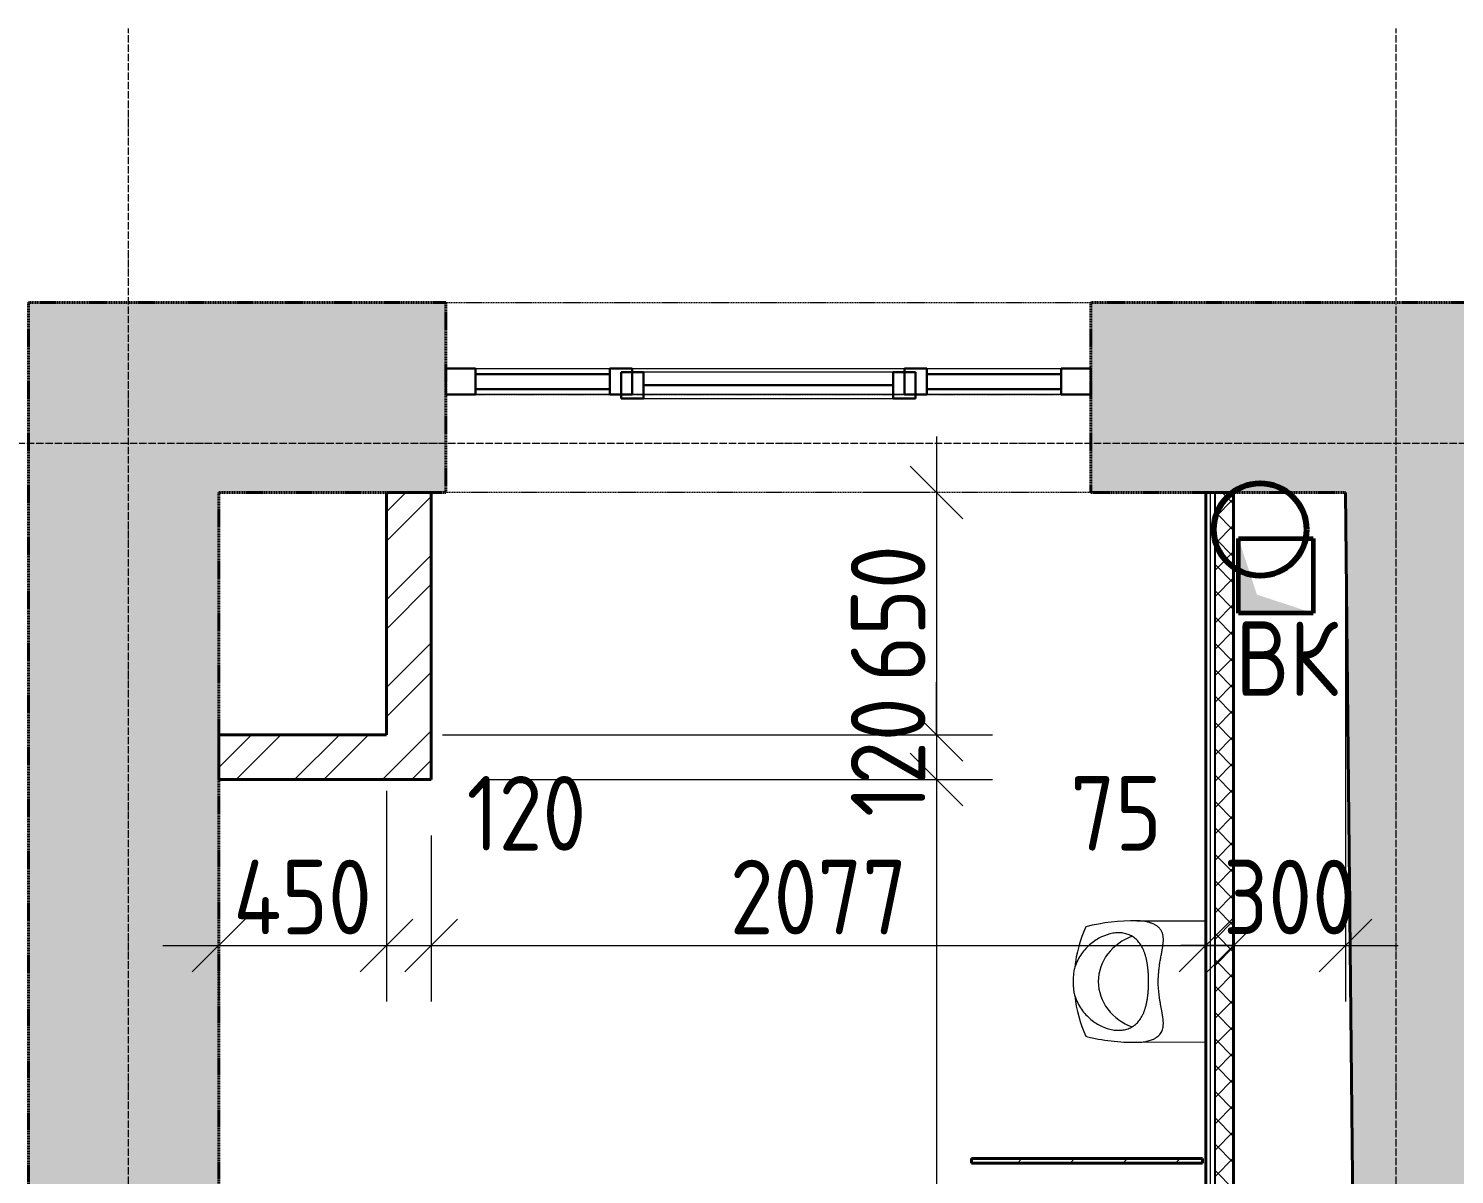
# Model space of a CAD drawing. Header units: millimetres. Extents: x -11886 to 379896, y -8130 to 47743.
# Drawn here: x 361496 to 365320, y 18744 to 21819 of the extents above; entities that cross this region are included whole.
import ezdxf

# ---------------------------------------------------------------- set-up
doc = ezdxf.new("R2010")
doc.units = ezdxf.units.MM
for name, pattern in [('ADSK_Линия сетки', [25, 20, -2.5, 0, -2.5]), ('ADSK_Сверху', [4.5, 3, -1.5]), ('ADSK_Снесено', [4.5, 3, -1.5])]:
    doc.linetypes.add(name, pattern=pattern)
for name, color, linetype, lineweight, true_color in [('_ Окна', 5, 'Continuous', 30, 0x0000ff), ('Витраж', 5, 'Continuous', 18, 0x0000ff), ('Линии', 7, 'Continuous', 9, 0x00a600), ('Окна', 5, 'Continuous', 18, 0x0000ff), ('Панели витража', 5, 'Continuous', 18, 0x0000ff), ('планы со стояками отопление_dwg', 7, 'Continuous', 9, 0x767676), ('Сантехника', 5, 'Continuous', 18, 0x0000ff), ('Стены внутренние', 5, 'Continuous', 18, 0x0000ff), ('Стены наружные', 1, 'ADSK_Снесено', 18, 0xff0000), ('Стены штриховка', 5, 'Continuous', 18, 0x0000ff)]:
    doc.layers.add(name, color=color, linetype=linetype, lineweight=lineweight, true_color=true_color)
for name, color, linetype, lineweight in [('Аннотация', 7, 'Continuous', 9), ('Оси', 7, 'Continuous', 9), ('Размеры', 7, 'Continuous', 9), ('стояки', 7, 'Continuous', 9), ('Узлы', 7, 'Continuous', 18)]:
    doc.layers.add(name, color=color, linetype=linetype, lineweight=lineweight)
doc.styles.add('GOST Common_1', font='GOST_Common.ttf', dxfattribs={"width": 0.9, "height": 200})
doc.dimstyles.new('ADSK_Основной_2_мм_Округление_до_1_мм', dxfattribs={"dimscale": 304.8, "dimtxt": 201.142999, "dimasz": 0.463911, "dimexe": 0.492126, "dimexo": 0.492126, "dimgap": 0.098425, "dimtad": 1, "dimdec": 0, "dimdsep": 46, "dimtxsty": 'GOST Common_1', "dimblk1": 'OBLIQUE', "dimblk2": 'OBLIQUE', "dimsah": 1, "dimcen": 0.09, "dimdle": 0.492126, "dimazin": 2, "dimtfac": 1, "dimtdec": 4, "dimtix": 1, "dimtmove": 0, "dimatfit": 3, "dimfxl": 1, "dimtvp": 1, "dimtolj": 1, "dimtzin": 0, "dimlwd": 20, "dimlwe": 20, "dimarcsym": 2})
doc.dimstyles.new('ADSK_Основной_2_мм_Округление_до_1_мм_1', dxfattribs={"dimscale": 304.8, "dimtxt": 201.142999, "dimasz": 0.463911, "dimexe": 0.492126, "dimexo": 0.492126, "dimgap": 0.098425, "dimtad": 1, "dimdec": 0, "dimdsep": 46, "dimtxsty": 'GOST Common_1', "dimblk1": 'OBLIQUE', "dimblk2": 'OBLIQUE', "dimsah": 1, "dimcen": 0.09, "dimdle": 0.492126, "dimazin": 2, "dimtfac": 1, "dimtdec": 4, "dimtix": 1, "dimtmove": 1, "dimatfit": 3, "dimfxl": 1, "dimtvp": 1, "dimtolj": 1, "dimtzin": 0, "dimlwd": 20, "dimlwe": 20, "dimarcsym": 2})
pattern_1 = [(45, (322754.53, 150), (-117.8655, 117.8655), []), (45, (322833.11, 150), (-117.8655, 117.8655), [])]

# ---------------------------------------------------------------- blocks, each defined once
blk = doc.blocks.new('Прямоугольный импост - 70х20_60мм-1225109-04 План 4-го этажа')
at = {"layer": 'Витраж', "color": 161, "linetype": 'ADSK_Сверху', "true_color": 0xaaaaff}
for p, q in [((39704.5, 2327.2), (39704.5, 2257.2)), ((39784.5, 2327.2), (39704.5, 2327.2)), ((40174.5, 2327.2), (40144.5, 2327.2)), ((39784.5, 2257.2), (39704.5, 2257.2)), ((40174.5, 2257.2), (40144.5, 2257.2))]:
    blk.add_line(p, q, dxfattribs=at)
blk = doc.blocks.new('Прямоугольный импост - 70х20_60мм-1236811-04 План 4-го этажа')
at = {"layer": 'Витраж', "color": 161, "linetype": 'ADSK_Сверху', "true_color": 0xaaaaff}
for p, q in [((-80, 35), (0, 35)), ((0, 35), (0, -35)), ((0, -35), (-80, -35))]:
    blk.add_line(p, q, dxfattribs=at)
blk = doc.blocks.new('Прямоугольный импост - 70х20_60мм-1236812-04 План 4-го этажа')
at = {"layer": 'Витраж', "color": 161, "linetype": 'ADSK_Сверху', "true_color": 0xaaaaff}
for p, q in [((0, 35), (-80, 35)), ((0, -35), (0, 35)), ((-80, -35), (0, -35))]:
    blk.add_line(p, q, dxfattribs=at)
blk = doc.blocks.new('Прямоугольный импост - 70х20_60мм-1464022-04 План 4-го этажа')
at = {"layer": 'Витраж', "color": 161, "linetype": 'ADSK_Сверху', "true_color": 0xaaaaff}
for p, q in [((8905.5, 20787.1), (8935.5, 20787.1)), ((9665.5, 20787.1), (9695.5, 20787.1)), ((8905.5, 20717.1), (8935.5, 20717.1)), ((9665.5, 20717.1), (9695.5, 20717.1))]:
    blk.add_line(p, q, dxfattribs=at)
blk = doc.blocks.new('Прямоугольный импост - 70х20_60мм-1225113-04 План 4-го этажа')
at = {"layer": 'Витраж', "color": 161, "linetype": 'ADSK_Сверху', "true_color": 0xaaaaff}
for p, q in [((41084.5, 2327.2), (41054.5, 2327.2)), ((41524.5, 2327.2), (41444.5, 2327.2)), ((41524.5, 2257.2), (41524.5, 2327.2)), ((41084.5, 2257.2), (41054.5, 2257.2)), ((41524.5, 2257.2), (41444.5, 2257.2))]:
    blk.add_line(p, q, dxfattribs=at)
blk = doc.blocks.new('Прямоугольный импост - 70х60мм-1236807-04 План 4-го этажа')
at = {"layer": 'Витраж', "color": 161, "linetype": 'ADSK_Сверху', "true_color": 0xaaaaff}
for p, q in [((-30, 35), (30, 35)), ((30, -35), (-30, -35))]:
    blk.add_line(p, q, dxfattribs=at)
blk = doc.blocks.new('Прямоугольный импост - 70х60мм-V3-04 План 4-го этажа')
at = {"layer": 'Витраж', "color": 161, "linetype": 'ADSK_Сверху', "true_color": 0xaaaaff}
for p, q in [((12864.2, 2396.5), (12864.2, 2326.5)), ((13224.2, 2396.5), (12864.2, 2396.5)), ((13224.2, 2326.5), (13224.2, 2396.5)), ((13224.2, 2326.5), (12864.2, 2326.5))]:
    blk.add_line(p, q, dxfattribs=at)
blk = doc.blocks.new('Прямоугольный импост - 70х60мм-1464024-04 План 4-го этажа')
at = {"layer": 'Витраж', "color": 161, "linetype": 'ADSK_Сверху', "true_color": 0xaaaaff}
for p, q in [((8935.5, 20787.1), (8935.5, 20717.1)), ((8935.5, 20787.1), (9665.5, 20787.1)), ((9665.5, 20717.1), (9665.5, 20787.1)), ((8935.5, 20717.1), (9665.5, 20717.1))]:
    blk.add_line(p, q, dxfattribs=at)
blk = doc.blocks.new('Системная панель - _AR_Стекло_40мм_привязка по центру-V133-04 План 4-го этажа')
at = {"layer": 'Панели витража', "lineweight": 30}
for p, q in [((180, 20), (-180, 20)), ((-180, 20), (-180, -20)), ((180, -20), (180, 20)), ((-180, -20), (180, -20))]:
    blk.add_line(p, q, dxfattribs=at)
blk = doc.blocks.new('Прямоугольный импост - 70х20_60мм-V134-04 План 4-го этажа')
at = {"layer": 'Витраж', "lineweight": 30}
for p, q in [((-80, 35), (0, 35)), ((-80, -35), (-80, 35)), ((0, 35), (0, -35)), ((0, -35), (-80, -35))]:
    blk.add_line(p, q, dxfattribs=at)
blk = doc.blocks.new('Прямоугольный импост - 70х20_60мм-V135-04 План 4-го этажа')
at = {"layer": 'Витраж', "lineweight": 30}
for p, q in [((0, 35), (-80, 35)), ((-80, 35), (-80, -35)), ((0, -35), (0, 35)), ((-80, -35), (0, -35))]:
    blk.add_line(p, q, dxfattribs=at)
blk = doc.blocks.new('Витраж-тент со смещением вовне - 60мм 30 сдвиг-2061572-04 План 4-го этажа')
at = {"layer": '_ Окна'}
for p, q in [((-395, 25), (-395, -45)), ((-395, 25), (-335, 25)), ((-395, -45), (-395, 25)), ((-335, 25), (-335, -45)), ((395, 25), (335, 25)), ((335, 25), (335, -45)), ((395, -45), (395, 25)), ((395, -45), (395, 25)), ((-335, -10), (335, -10)), ((-335, -45), (-395, -45)), ((335, -45), (395, -45))]:
    blk.add_line(p, q, dxfattribs=at)
at = {"layer": 'Окна'}
for p, q in [((335, 25), (-335, 25)), ((-335, -45), (335, -45))]:
    blk.add_line(p, q, dxfattribs=at)
blk = doc.blocks.new('Прямоугольный импост - 70х60мм-V89-04 План 4-го этажа')
at = {"layer": 'Витраж'}
for p, q in [((3750.2, 35424.3), (3750.2, 35784.3)), ((3820.2, 35784.3), (3820.2, 35424.3))]:
    blk.add_line(p, q, dxfattribs=at)
blk = doc.blocks.new('Прямоугольный импост - 70х60мм-V136-04 План 4-го этажа')
at = {"layer": 'Витраж', "lineweight": 30}
for p, q in [((-30, 35), (30, 35)), ((-30, -35), (-30, 35)), ((30, 35), (30, -35)), ((30, -35), (-30, -35))]:
    blk.add_line(p, q, dxfattribs=at)
blk = doc.blocks.new('Прямоугольный импост - 70х60мм-V107-04 План 4-го этажа')
at = {"layer": 'Витраж'}
for p, q in [((8935.5, 20787.1), (9665.5, 20787.1)), ((9665.5, 20717.1), (8935.5, 20717.1))]:
    blk.add_line(p, q, dxfattribs=at)
blk = doc.blocks.new('Urinal_Commercial_14201 - UT104EV-1823124-04 План 4-го этажа')
at = {"layer": 'Сантехника'}
for p, q in [((41714.1, 18313), (41898.7, 18313)), ((41898.7, 17986.9), (41714.1, 17987))]:
    blk.add_line(p, q, dxfattribs=at)
for centre, radius, start, end in [((41898.7, 18150), 353.2, 155.4197, 173.7904), ((41751.6, 18133.9), 146.4, 110.0061, 141.9939), ((41731, 18150), 120.3, 141.9939, 180.0061), ((41731, 18149.9), 120.3, 179.9939, 218.0061), ((41898.7, 18150), 353.2, 186.2096, 204.5782), ((41751.6, 18166), 146.4, 218.0061, 249.9939)]:
    blk.add_arc(centre, radius, start, end, dxfattribs=at)
blk.add_ellipse((41809.9, 17228.7), major_axis=(-199.1, 1075.5), ratio=0.694076, start_param=6.146838, end_param=6.328057, dxfattribs=at)
for points, knots in [([(41745.6, 18150), (41745.5, 18153.7), (41745.5, 18159.2), (41745.2, 18166.3), (41745, 18171.5), (41744.6, 18176.7), (41744.1, 18181.8), (41743.6, 18186.9), (41743, 18191.7), (41742.3, 18196.5), (41741.6, 18201.1), (41740.7, 18205.6), (41739.8, 18210), (41738.8, 18214.2), (41737.7, 18218.3), (41736.5, 18222.3), (41734.8, 18227.4), (41733, 18232.3), (41730.9, 18236.9), (41728.8, 18241.4), (41725.9, 18246.7), (41722, 18252.5), (41717.7, 18257.9), (41713.1, 18262.7), (41708.1, 18267), (41700.9, 18272), (41691, 18276.8), (41678, 18280.2), (41664, 18281.2), (41644.5, 18279.3), (41619.4, 18271.3), (41595.2, 18256), (41577.4, 18239.3), (41565.4, 18224.6), (41555, 18207.6), (41549.8, 18194.9), (41547.6, 18188.2)], [-1, -1, -1, -1, -0.975, -0.9625, -0.95, -0.9375, -0.925, -0.9125, -0.9, -0.8875, -0.875, -0.8625, -0.85, -0.8375, -0.825, -0.8125, -0.8, -0.775, -0.7625, -0.75, -0.725, -0.7, -0.675, -0.65, -0.625, -0.6, -0.55, -0.5, -0.45, -0.4, -0.3, -0.2, -0.15, -0.1, -0.05, 0, 0, 0, 0]), ([(41771.2, 18150), (41771.4, 18158.3), (41772.1, 18170.9), (41773.7, 18185.2), (41774.8, 18193.3), (41775.7, 18199.3), (41776.6, 18205.2), (41777.7, 18211), (41778.8, 18216.7), (41779.8, 18222.3), (41780.8, 18227.9), (41781.8, 18233.3), (41782.6, 18237.7), (41783.2, 18241.2), (41783.5, 18243.8), (41783.9, 18246.3), (41784.3, 18249.7), (41784.8, 18253.8), (41785.1, 18257.8), (41785.2, 18260.9), (41785.2, 18264), (41785, 18267.7), (41784.4, 18273.4), (41782.8, 18280), (41779.5, 18287.1), (41775.7, 18292.1), (41772.2, 18295.7), (41769.2, 18298.1), (41766, 18300.3), (41762.7, 18302.3), (41759.3, 18304.1), (41755.6, 18305.7), (41751.8, 18307.1), (41747.9, 18308.4), (41744, 18309.4), (41738.5, 18310.7), (41728.7, 18312.3), (41720.1, 18312.9), (41714.1, 18313)], [-1, -1, -1, -1, -0.909091, -0.863636, -0.840909, -0.818182, -0.795455, -0.772727, -0.75, -0.727273, -0.704545, -0.681818, -0.659091, -0.647727, -0.636364, -0.625, -0.613636, -0.590909, -0.568182, -0.556818, -0.545455, -0.522727, -0.5, -0.454545, -0.409091, -0.363636, -0.340909, -0.318182, -0.295455, -0.272727, -0.25, -0.227273, -0.204545, -0.181818, -0.159091, -0.136364, -0.090909, 0, 0, 0, 0]), ([(41547.6, 18111.8), (41549.8, 18105.1), (41555, 18092.3), (41565.4, 18075.3), (41577.4, 18060.6), (41595.2, 18043.9), (41619.4, 18028.6), (41644.5, 18020.6), (41664, 18018.8), (41678, 18019.8), (41691, 18023.2), (41700.9, 18028), (41708.1, 18032.9), (41713.1, 18037.2), (41717.7, 18042.1), (41722, 18047.4), (41725.9, 18053.2), (41728.8, 18058.5), (41730.9, 18063), (41733, 18067.6), (41734.8, 18072.5), (41736.5, 18077.7), (41737.7, 18081.6), (41738.8, 18085.7), (41739.8, 18090), (41740.7, 18094.3), (41741.6, 18098.8), (41742.3, 18103.5), (41743, 18108.2), (41743.6, 18113.1), (41744.1, 18118.1), (41744.6, 18123.2), (41745, 18128.4), (41745.2, 18133.6), (41745.5, 18140.7), (41745.5, 18146.2), (41745.6, 18150)], [-1, -1, -1, -1, -0.95, -0.9, -0.85, -0.8, -0.7, -0.6, -0.55, -0.5, -0.45, -0.4, -0.375, -0.35, -0.325, -0.3, -0.275, -0.25, -0.2375, -0.225, -0.2, -0.1875, -0.175, -0.1625, -0.15, -0.1375, -0.125, -0.1125, -0.1, -0.0875, -0.075, -0.0625, -0.05, -0.0375, -0.025, 0, 0, 0, 0]), ([(41714.1, 17987), (41718.8, 17987), (41727.9, 17987.5), (41738.9, 17989.2), (41747.4, 17991.4), (41753.5, 17993.3), (41758.3, 17995.4), (41762, 17997.2), (41765.5, 17999.3), (41769.7, 18002.1), (41774.1, 18006.1), (41777.9, 18010.6), (41781, 18015.8), (41783.2, 18021.6), (41784.6, 18027.9), (41785.1, 18033.5), (41785.2, 18038.3), (41785.1, 18042), (41784.8, 18045.8), (41784.4, 18049.6), (41783.9, 18053.6), (41783.3, 18057.6), (41782.7, 18061.7), (41781.9, 18065.8), (41781.2, 18070.1), (41780.4, 18074.4), (41779.6, 18078.8), (41778.4, 18084.7), (41777.1, 18092.2), (41775.6, 18101.5), (41773.7, 18114.1), (41772, 18130.2), (41771.4, 18143.4), (41771.2, 18150)], [-1, -1, -1, -1, -0.928571, -0.857143, -0.821429, -0.785714, -0.75, -0.732143, -0.714286, -0.678571, -0.642857, -0.607143, -0.571429, -0.535714, -0.5, -0.464286, -0.446429, -0.428571, -0.410714, -0.392857, -0.375, -0.357143, -0.339286, -0.321429, -0.303571, -0.285714, -0.267857, -0.25, -0.214286, -0.178571, -0.142857, -0.071429, 0, 0, 0, 0])]:
    blk.add_open_spline(points, degree=3, knots=knots, dxfattribs=at)
for points in [[(41547.6, 18188.2), (41546.3, 18184.1), (41544.6, 18175.9), (41543.5, 18163), (41543.3, 18154.3), (41543.3, 18150)], [(41543.3, 18150), (41543.3, 18145.6), (41543.5, 18136.9), (41544.6, 18124.1), (41546.3, 18115.8), (41547.6, 18111.8)], [(41577.5, 18003.1), (41588.6, 18000.2), (41611, 17995.3), (41645, 17990.2), (41679.4, 17987.3), (41702.5, 17986.9), (41714.1, 17987)]]:
    blk.add_open_spline(points, degree=3, dxfattribs=at)
blk = doc.blocks.new('планы со стояками отопление_dwg-1484427-04 План 4-го этажа')
at = {"layer": 'стояки', "color": 246, "lineweight": 80, "true_color": 0x7f001f}
blk.add_circle((212534.1, 430233.4), 124.3, dxfattribs=at)
blk = doc.blocks.new('_Oblique')
at = {"color": 0, "linetype": 'ByBlock', "lineweight": -2}
blk.add_line((-0.5, -0.5), (0.5, 0.5), dxfattribs=at)
blk = doc.blocks.new('*D3016')
at = {"layer": 'Defpoints', "color": 0, "transparency": 16777216}
for p in [(364031.6, 20574.1), (362456.4, 19924.1), (363931.6, 19924.1)]:
    blk.add_point(p, dxfattribs=at)
at = {"layer": 'Размеры', "color": 0, "lineweight": 20, "transparency": 16777216}
for p, q in [((363931.6, 20724.1), (363931.6, 19774.1)), ((363881.6, 20574.1), (363781.6, 20574.1)), ((362606.4, 19924.1), (364081.6, 19924.1))]:
    blk.add_line(p, q, dxfattribs=at)
at = {"layer": 'Размеры', "color": 0, "lineweight": 20, "transparency": 16777216, "xscale": 141.4, "yscale": 141.4, "zscale": 141.4}
for p, rotation in [((363931.6, 20574.1), 90), ((363931.6, 19924.1), 270)]:
    blk.add_blockref('_Oblique', p, dxfattribs=dict(at, rotation=rotation))
at = {"layer": 'Размеры', "color": 0, "lineweight": 20, "transparency": 16777216, "insert": (363801.6, 20249.1), "char_height": 200, "width": 454.106, "attachment_point": 5, "rotation": 90, "style": 'GOST Common_1'}
blk.add_mtext('\\A1;650', dxfattribs=at)
blk = doc.blocks.new('*D3017')
at = {"layer": 'Defpoints', "color": 0, "transparency": 16777216}
for p in [(362456.4, 19924.1), (362576.4, 19804.1), (363931.6, 19804.1)]:
    blk.add_point(p, dxfattribs=at)
at = {"layer": 'Размеры', "color": 0, "lineweight": 20, "transparency": 16777216}
for p, q in [((363931.6, 19924.1), (363931.6, 20065.5)), ((362606.4, 19924.1), (364081.6, 19924.1)), ((363931.6, 19924.1), (363931.6, 19804.1)), ((362726.4, 19804.1), (364081.6, 19804.1)), ((363931.6, 19804.1), (363931.6, 19662.7))]:
    blk.add_line(p, q, dxfattribs=at)
at = {"layer": 'Размеры', "color": 0, "lineweight": 20, "transparency": 16777216, "xscale": 141.4, "yscale": 141.4, "zscale": 141.4}
for p, rotation in [((363931.6, 19924.1), 270), ((363931.6, 19804.1), 90)]:
    blk.add_blockref('_Oblique', p, dxfattribs=dict(at, rotation=rotation))
at = {"layer": 'Размеры', "color": 0, "lineweight": 20, "transparency": 16777216, "insert": (363801.6, 19864.1), "char_height": 200, "width": 409.104, "attachment_point": 5, "rotation": 90, "style": 'GOST Common_1'}
blk.add_mtext('\\A1;120', dxfattribs=at)
blk = doc.blocks.new('*D3018')
at = {"layer": 'Defpoints', "color": 0, "transparency": 16777216}
for p in [(362576.4, 19804.1), (363931.6, 15873), (364031.6, 15873)]:
    blk.add_point(p, dxfattribs=at)
at = {"layer": 'Размеры', "color": 0, "lineweight": 20, "transparency": 16777216}
for p, q in [((363931.6, 19954.1), (363931.6, 15723)), ((362726.4, 19804.1), (364081.6, 19804.1)), ((363881.6, 15873), (363781.6, 15873))]:
    blk.add_line(p, q, dxfattribs=at)
at = {"layer": 'Размеры', "color": 0, "lineweight": 20, "transparency": 16777216, "xscale": 141.4, "yscale": 141.4, "zscale": 141.4}
for p, rotation in [((363931.6, 19804.1), 90), ((363931.6, 15873), 270)]:
    blk.add_blockref('_Oblique', p, dxfattribs=dict(at, rotation=rotation))
at = {"layer": 'Размеры', "color": 0, "lineweight": 20, "transparency": 16777216, "insert": (363801.6, 17838.5), "char_height": 200, "width": 560.473, "attachment_point": 5, "rotation": 90, "style": 'GOST Common_1'}
blk.add_mtext('\\A1;3931', dxfattribs=at)
blk = doc.blocks.new('*D3038')
at = {"layer": 'Defpoints', "color": 0, "transparency": 16777216}
for p in [(362456.4, 19924.1), (362006.4, 19458.7), (362456.4, 19358.7)]:
    blk.add_point(p, dxfattribs=at)
at = {"layer": 'Размеры', "color": 0, "lineweight": 20, "transparency": 16777216}
for p, q in [((362456.4, 19774.1), (362456.4, 19208.7)), ((361856.4, 19358.7), (362606.4, 19358.7)), ((362006.4, 19308.7), (362006.4, 19208.7))]:
    blk.add_line(p, q, dxfattribs=at)
at = {"layer": 'Размеры', "color": 0, "lineweight": 20, "transparency": 16777216, "xscale": 141.4, "yscale": 141.4, "zscale": 141.4, "rotation": 180}
blk.add_blockref('_Oblique', (362006.4, 19358.7), dxfattribs=at)
at = {"layer": 'Размеры', "color": 0, "lineweight": 20, "transparency": 16777216, "xscale": 141.4, "yscale": 141.4, "zscale": 141.4}
blk.add_blockref('_Oblique', (362456.4, 19358.7), dxfattribs=at)
at = {"layer": 'Размеры', "color": 0, "lineweight": 20, "transparency": 16777216, "insert": (362231.4, 19488.7), "char_height": 200, "width": 474.561, "attachment_point": 5, "style": 'GOST Common_1'}
blk.add_mtext('\\A1;450', dxfattribs=at)
blk = doc.blocks.new('*D3039')
at = {"layer": 'Defpoints', "color": 0, "transparency": 16777216}
for p in [(362456.4, 19924.1), (362576.4, 19804.1), (362576.4, 19358.7)]:
    blk.add_point(p, dxfattribs=at)
at = {"layer": 'Размеры', "color": 0, "lineweight": 20, "transparency": 16777216}
for p, q in [((362456.4, 19774.1), (362456.4, 19208.7)), ((362576.4, 19654.1), (362576.4, 19208.7)), ((362306.4, 19358.7), (362726.4, 19358.7))]:
    blk.add_line(p, q, dxfattribs=at)
at = {"layer": 'Размеры', "color": 0, "lineweight": 20, "transparency": 16777216, "xscale": 141.4, "yscale": 141.4, "zscale": 141.4, "rotation": 180}
blk.add_blockref('_Oblique', (362456.4, 19358.7), dxfattribs=at)
at = {"layer": 'Размеры', "color": 0, "lineweight": 20, "transparency": 16777216, "xscale": 141.4, "yscale": 141.4, "zscale": 141.4}
blk.add_blockref('_Oblique', (362576.4, 19358.7), dxfattribs=at)
at = {"layer": 'Размеры', "color": 0, "lineweight": 20, "transparency": 16777216, "insert": (362671.4, 19813.4), "char_height": 200, "width": 409.104, "attachment_point": 1, "line_spacing_factor": 1.022761, "style": 'GOST Common_1'}
blk.add_mtext('\\A1;120', dxfattribs=at)
blk = doc.blocks.new('*D3040')
at = {"layer": 'Defpoints', "color": 0, "transparency": 16777216}
for p in [(362576.4, 19804.1), (364653.2, 19458.7), (364653.2, 19358.7)]:
    blk.add_point(p, dxfattribs=at)
at = {"layer": 'Размеры', "color": 0, "lineweight": 20, "transparency": 16777216}
for p, q in [((362576.4, 19654.1), (362576.4, 19208.7)), ((362426.4, 19358.7), (364803.2, 19358.7)), ((364653.2, 19308.7), (364653.2, 19208.7))]:
    blk.add_line(p, q, dxfattribs=at)
at = {"layer": 'Размеры', "color": 0, "lineweight": 20, "transparency": 16777216, "xscale": 141.4, "yscale": 141.4, "zscale": 141.4, "rotation": 180}
blk.add_blockref('_Oblique', (362576.4, 19358.7), dxfattribs=at)
at = {"layer": 'Размеры', "color": 0, "lineweight": 20, "transparency": 16777216, "xscale": 141.4, "yscale": 141.4, "zscale": 141.4}
blk.add_blockref('_Oblique', (364653.2, 19358.7), dxfattribs=at)
at = {"layer": 'Размеры', "color": 0, "lineweight": 20, "transparency": 16777216, "insert": (363614.8, 19488.7), "char_height": 200, "width": 605.475, "attachment_point": 5, "style": 'GOST Common_1'}
blk.add_mtext('\\A1;2077', dxfattribs=at)
blk = doc.blocks.new('*D3041')
at = {"layer": 'Defpoints', "color": 0, "transparency": 16777216}
for p in [(364653.2, 19458.7), (364728.2, 19458.7), (364728.2, 19358.7)]:
    blk.add_point(p, dxfattribs=at)
at = {"layer": 'Размеры', "color": 0, "lineweight": 20, "transparency": 16777216}
for p, q in [((364503.2, 19358.7), (364878.2, 19358.7)), ((364653.2, 19308.7), (364653.2, 19208.7)), ((364728.2, 19308.7), (364728.2, 19208.7))]:
    blk.add_line(p, q, dxfattribs=at)
at = {"layer": 'Размеры', "color": 0, "lineweight": 20, "transparency": 16777216, "xscale": 141.4, "yscale": 141.4, "zscale": 141.4, "rotation": 180}
blk.add_blockref('_Oblique', (364653.2, 19358.7), dxfattribs=at)
at = {"layer": 'Размеры', "color": 0, "lineweight": 20, "transparency": 16777216, "xscale": 141.4, "yscale": 141.4, "zscale": 141.4}
blk.add_blockref('_Oblique', (364728.2, 19358.7), dxfattribs=at)
at = {"layer": 'Размеры', "color": 0, "lineweight": 20, "transparency": 16777216, "insert": (364290.4, 19813.4), "char_height": 200, "width": 302.737, "attachment_point": 1, "line_spacing_factor": 1.022761, "style": 'GOST Common_1'}
blk.add_mtext('\\A1;75', dxfattribs=at)
blk = doc.blocks.new('*D3042')
at = {"layer": 'Defpoints', "color": 0, "transparency": 16777216}
for p in [(365028.2, 20574.1), (364728.2, 19458.7), (365028.2, 19358.7)]:
    blk.add_point(p, dxfattribs=at)
at = {"layer": 'Размеры', "color": 0, "lineweight": 20, "transparency": 16777216}
for p, q in [((365028.2, 20424.1), (365028.2, 19208.7)), ((364728.2, 19358.7), (364586.8, 19358.7)), ((364728.2, 19358.7), (365028.2, 19358.7)), ((365028.2, 19358.7), (365169.6, 19358.7)), ((364728.2, 19308.7), (364728.2, 19208.7))]:
    blk.add_line(p, q, dxfattribs=at)
at = {"layer": 'Размеры', "color": 0, "lineweight": 20, "transparency": 16777216, "xscale": 141.4, "yscale": 141.4, "zscale": 141.4}
blk.add_blockref('_Oblique', (364728.2, 19358.7), dxfattribs=at)
at = {"layer": 'Размеры', "color": 0, "lineweight": 20, "transparency": 16777216, "xscale": 141.4, "yscale": 141.4, "zscale": 141.4, "rotation": 180}
blk.add_blockref('_Oblique', (365028.2, 19358.7), dxfattribs=at)
at = {"layer": 'Размеры', "color": 0, "lineweight": 20, "transparency": 16777216, "insert": (364878.2, 19488.7), "char_height": 200, "width": 454.106, "attachment_point": 5, "style": 'GOST Common_1'}
blk.add_mtext('\\A1;300', dxfattribs=at)

msp = doc.modelspace()

# ---------------------------------------------------------------- hatches: boundary and pattern name
at = {"layer": 'Стены внутренние', "lineweight": 9}
h = msp.add_hatch(dxfattribs=at)
h.set_pattern_fill('FP_2', color=256, style=0, pattern_type=2)
h.set_pattern_definition(pattern_1)
h.paths.add_polyline_path([(362456.44, 19804.06), (362576.44, 19804.06), (362576.44, 20574.06), (362456.44, 20574.06), (362456.44, 19924.06)])
h = msp.add_hatch(dxfattribs=at)
h.set_pattern_fill('FP_3', color=256, style=0, pattern_type=2)
h.set_pattern_definition([(45, (322754.535, 150), (-35.35534, 35.35534), []), (135, (322754.535, 150), (-35.35534, -35.35534), [])])
h.paths.add_polyline_path([(364678.2, 15872.96), (364728.2, 15872.96), (364728.2, 20574.06), (364678.2, 20574.06), (364678.2, 16518.17)])
at = {"layer": 'Стены внутренние', "true_color": 0xc0c0c0}
msp.add_hatch(color=9, dxfattribs=at).paths.add_polyline_path([(365486.48, 13052.18), (365408.22, 20574.06), (365028.2, 20574.06), (365106.15, 13082.48), (365445.03, 13055.48)])
at = {"layer": 'Стены внутренние', "lineweight": 9}
h = msp.add_hatch(dxfattribs=at)
h.set_pattern_fill('FP_2', color=256, style=0, pattern_type=2)
h.set_pattern_definition(pattern_1)
h.paths.add_polyline_path([(362006.44, 19804.06), (362456.44, 19804.06), (362456.44, 19924.06), (362006.44, 19924.06)])
h = msp.add_hatch(dxfattribs=at)
h.set_pattern_fill('FP_4', color=256, style=0, pattern_type=2)
h.set_pattern_definition([(45, (322754.53, 150), (-70.71068, 70.71068), [])])
h.paths.add_polyline_path([(364644.88, 18774.96), (364644.88, 18786.96), (364024.88, 18786.96), (364024.88, 18774.96), (364643.31, 18774.96)])
at = {"layer": 'Стены наружные', "true_color": 0xc0c0c0}
h = msp.add_hatch(color=9, dxfattribs=at)
h.paths.add_polyline_path([(369141.15, 20574.06), (369297.75, 20574.06), (369297.75, 21084.06), (364345.32, 21084.06), (364345.32, 20574.06), (369094.39, 20574.06)])
h.paths.add_polyline_path([(361496.44, 20574.06), (362615.32, 20574.06), (362615.32, 21084.06), (361496.44, 21084.06)])
h = msp.add_hatch(color=9, dxfattribs=at)
h.paths.add_polyline_path([(361857.73, 13716.63), (362006.44, 13716.63), (362006.44, 14114.62), (361496.44, 14114.62), (361496.44, 13716.63), (361834.46, 13716.63)])
h.paths.add_polyline_path([(361561.13, 14964.62), (362006.44, 14964.62), (362006.44, 20574.06), (361496.44, 20574.06), (361496.44, 14964.62)])
at = {"layer": 'Узлы', "true_color": 0x808080}
msp.add_hatch(color=8, dxfattribs=at).paths.add_polyline_path([(364790.61, 20250.51), (364941.11, 20250.51), (364790.61, 20300.01), (364741.11, 20450.51), (364741.11, 20250.51)])

# ---------------------------------------------------------------- linework, layer by layer
at = {"layer": 'Линии', "lineweight": 60}
for p, q in [((364741.11, 20450.51), (364941.11, 20450.51)), ((364741.11, 20250.51), (364741.11, 20450.51)), ((364941.11, 20450.51), (364941.11, 20250.51)), ((364941.11, 20250.51), (364741.11, 20250.51))]:
    msp.add_line(p, q, dxfattribs=at)
at = {"layer": 'Оси', "linetype": 'ADSK_Линия сетки'}
for p, q in [((361764.44, -5025.59), (361764.44, 21818.8)), ((365164.44, -5025.59), (365164.44, 21818.8)), ((311668.31, 20706.79), (379896.25, 20706.79))]:
    msp.add_line(p, q, dxfattribs=at)
at = {"layer": 'Стены внутренние', "color": 18, "lineweight": 40, "true_color": 0x000000}
for p, q in [((362456.44, 20574.06), (362456.44, 19924.06)), ((362576.44, 20574.06), (362456.44, 20574.06)), ((362576.44, 19804.06), (362576.44, 20574.06)), ((364653.2, 20574.06), (364653.2, 15872.96)), ((364677.2, 20574.06), (364653.2, 20574.06)), ((364728.2, 20574.06), (364678.2, 20574.06)), ((364728.2, 15872.96), (364728.2, 20574.06)), ((365028.2, 20574.06), (365106.15, 13082.48)), ((362456.44, 19924.06), (362006.44, 19924.06)), ((362006.44, 19924.06), (362006.44, 19804.06)), ((362006.44, 19804.06), (362576.44, 19804.06)), ((364644.88, 18786.96), (364024.88, 18786.96)), ((364024.88, 18786.96), (364024.88, 18774.96)), ((364644.88, 18774.96), (364644.88, 18786.96)), ((364024.88, 18774.96), (364644.88, 18774.96))]:
    msp.add_line(p, q, dxfattribs=at)
at = {"layer": 'Стены наружные', "color": 18, "lineweight": 40, "true_color": 0x000000}
for p, q in [((362615.32, 21084.06), (361496.44, 21084.06)), ((361496.44, 21084.06), (361496.44, 14964.62)), ((362615.32, 20574.06), (362615.32, 21084.06)), ((368787.75, 21084.06), (364345.32, 21084.06)), ((364345.32, 21084.06), (364345.32, 20574.06)), ((362006.44, 20574.06), (362456.44, 20574.06)), ((362006.44, 19924.06), (362006.44, 20574.06)), ((362576.44, 20574.06), (362615.32, 20574.06)), ((364345.32, 20574.06), (364653.2, 20574.06)), ((364728.2, 20574.06), (365028.2, 20574.06)), ((362006.44, 14964.62), (362006.44, 19804.06))]:
    msp.add_line(p, q, dxfattribs=at)
at = {"layer": 'Стены наружные', "color": 18, "true_color": 0x000000}
for p, q in [((362615.32, 21084.06), (364345.32, 21084.06)), ((364345.32, 20574.06), (362615.32, 20574.06))]:
    msp.add_line(p, q, dxfattribs=at)
at = {"layer": 'Стены штриховка'}
for p, q in [((364665.2, 20574.06), (364665.2, 15872.96)), ((364678.2, 20574.06), (364677.2, 20574.06)), ((364677.2, 20574.06), (364677.2, 15872.96)), ((364678.2, 20574.06), (364678.2, 15872.96))]:
    msp.add_line(p, q, dxfattribs=at)

# ---------------------------------------------------------------- block references
at = {"layer": '_ Окна'}
msp.add_blockref('Витраж-тент со смещением вовне - 60мм 30 сдвиг-2061572-04 План 4-го этажа', (363480.32, 20871.53), dxfattribs=at)
at = {"layer": 'Витраж', "color": 161, "linetype": 'ADSK_Сверху', "true_color": 0xaaaaff, "rotation": 180}
for name, p in [('Прямоугольный импост - 70х20_60мм-1236812-04 План 4-го этажа', (362615.32, 20871.53)), ('Прямоугольный импост - 70х20_60мм-1225113-04 План 4-го этажа', (404139.77, 23163.69)), ('Прямоугольный импост - 70х60мм-V3-04 План 4-го этажа', (375919.56, 23233.04)), ('Прямоугольный импост - 70х20_60мм-1225109-04 План 4-го этажа', (404049.77, 23163.69)), ('Прямоугольный импост - 70х60мм-V3-04 План 4-го этажа', (377129.56, 23233.04))]:
    msp.add_blockref(name, p, dxfattribs=at)
at = {"layer": 'Витраж'}
for name, p, rotation in [('Прямоугольный импост - 70х20_60мм-V135-04 План 4-го этажа', (362615.32, 20871.53), 180), ('Прямоугольный импост - 70х60мм-V89-04 План 4-го этажа', (398479.63, 17086.33), 90.000000000001), ('Прямоугольный импост - 70х60мм-V89-04 План 4-го этажа', (399689.63, 17086.33), 90.0000000000005)]:
    msp.add_blockref(name, p, dxfattribs=dict(at, rotation=rotation))
at = {"layer": 'Витраж', "color": 161, "linetype": 'ADSK_Сверху', "true_color": 0xaaaaff, "extrusion": (0, 0, -1), "rotation": 180}
for name, p in [('Прямоугольный импост - 70х60мм-1236807-04 План 4-го этажа', (-363085.32, 20871.53)), ('Прямоугольный импост - 70х60мм-1236807-04 План 4-го этажа', (-363875.32, 20871.53)), ('Прямоугольный импост - 70х20_60мм-1236811-04 План 4-го этажа', (-364345.32, 20871.53))]:
    msp.add_blockref(name, p, dxfattribs=at)
at = {"layer": 'Витраж', "extrusion": (0, 0, -1), "rotation": 180}
for name, p in [('Прямоугольный импост - 70х60мм-V136-04 План 4-го этажа', (-363085.32, 20871.53)), ('Прямоугольный импост - 70х60мм-V136-04 План 4-го этажа', (-363875.32, 20871.53)), ('Прямоугольный импост - 70х20_60мм-V134-04 План 4-го этажа', (-364345.32, 20871.53))]:
    msp.add_blockref(name, p, dxfattribs=at)
at = {"layer": 'Витраж', "color": 161, "linetype": 'ADSK_Сверху', "true_color": 0xaaaaff}
for name in ['Прямоугольный импост - 70х20_60мм-1464022-04 План 4-го этажа', 'Прямоугольный импост - 70х60мм-1464024-04 План 4-го этажа']:
    msp.add_blockref(name, (354179.78, 119.44), dxfattribs=at)
at = {"layer": 'Витраж'}
msp.add_blockref('Прямоугольный импост - 70х60мм-V107-04 План 4-го этажа', (354179.78, 119.44), dxfattribs=at)
at = {"layer": 'Панели витража'}
for p in [(362875.32, 20871.53), (364085.32, 20871.53)]:
    msp.add_blockref('Системная панель - _AR_Стекло_40мм_привязка по центру-V133-04 План 4-го этажа', p, dxfattribs=at)
at = {"layer": 'планы со стояками отопление_dwg', "color": 6, "true_color": 0xff00ff}
msp.add_blockref('планы со стояками отопление_dwg-1484427-04 План 4-го этажа', (152265.33, -409758.64), dxfattribs=at)
at = {"layer": 'Сантехника'}
msp.add_blockref('Urinal_Commercial_14201 - UT104EV-1823124-04 План 4-го этажа', (322754.53, 1112), dxfattribs=at)

# ---------------------------------------------------------------- texts
at = {"layer": 'Аннотация', "insert": (364733.17, 20228.53), "char_height": 200, "width": 360.7594, "attachment_point": 1, "style": 'GOST Common_1'}
msp.add_mtext('ВК', dxfattribs=at)

# ---------------------------------------------------------------- dimensions: what is measured, and where the dimension line sits
at = {"layer": 'Размеры', "lineweight": 20}
for base, p1, p2, override, picture, middle in [((363931.61, 19924.06), (364031.59, 20574.06), (362456.44, 19924.06), {"dimpost": '<>', "dimfxl": 1703.995262}, '*D3016', (363801.61, 20249.06)), ((363931.61, 19804.06), (362456.44, 19924.06), (362576.44, 19804.06), {"dimpost": '<>', "dimfxl": 169.705627}, '*D3017', (363801.61, 19864.06)), ((363931.61, 15872.96), (362576.44, 19804.06), (364031.59, 15872.96), {"dimpost": '<>', "dimfxl": 4191.775713}, '*D3018', (363801.61, 17838.51))]:
    dim = msp.add_linear_dim(base=base, p1=p1, p2=p2, angle=90, dimstyle='ADSK_Основной_2_мм_Округление_до_1_мм', override=override, dxfattribs=at)
    dim.commit()
    dim.dimension.update_dxf_attribs({"geometry": picture, "text_midpoint": middle})
for base, p1, p2, override, picture, middle in [((365028.2, 19358.67), (364728.2, 19458.66), (365028.2, 20574.06), {"dimpost": '<>', "dimfxl": 1155.03987}, '*D3042', (364878.2, 19488.67)), ((362456.44, 19358.67), (362006.44, 19458.66), (362456.44, 19924.06), {"dimpost": '<>', "dimfxl": 647.37712}, '*D3038', (362231.44, 19488.67)), ((364653.2, 19358.67), (362576.44, 19804.06), (364653.2, 19458.66), {"dimpost": '<>', "dimfxl": 2105.287338}, '*D3040', (363614.82, 19488.67))]:
    dim = msp.add_linear_dim(base=base, p1=p1, p2=p2, dimstyle='ADSK_Основной_2_мм_Округление_до_1_мм', override=override, dxfattribs=at)
    dim.commit()
    dim.dimension.update_dxf_attribs({"geometry": picture, "text_midpoint": middle})
for base, p1, p2, override, picture, middle in [((362576.44, 19358.67), (362456.44, 19924.06), (362576.44, 19804.06), {"dimpost": '<>', "dimfxl": 169.705627}, '*D3039', (362875.93, 19516.71)), ((364728.2, 19358.67), (364653.2, 19458.66), (364728.2, 19458.66), {"dimpost": '<>', "dimfxl": 75}, '*D3041', (364441.72, 19516.71))]:
    dim = msp.add_linear_dim(base=base, p1=p1, p2=p2, dimstyle='ADSK_Основной_2_мм_Округление_до_1_мм_1', override=override, dxfattribs=at)
    dim.commit()
    dim.dimension.update_dxf_attribs({"geometry": picture, "text_midpoint": middle, "dimtype": 160})

doc.saveas('drawing.dxf')
